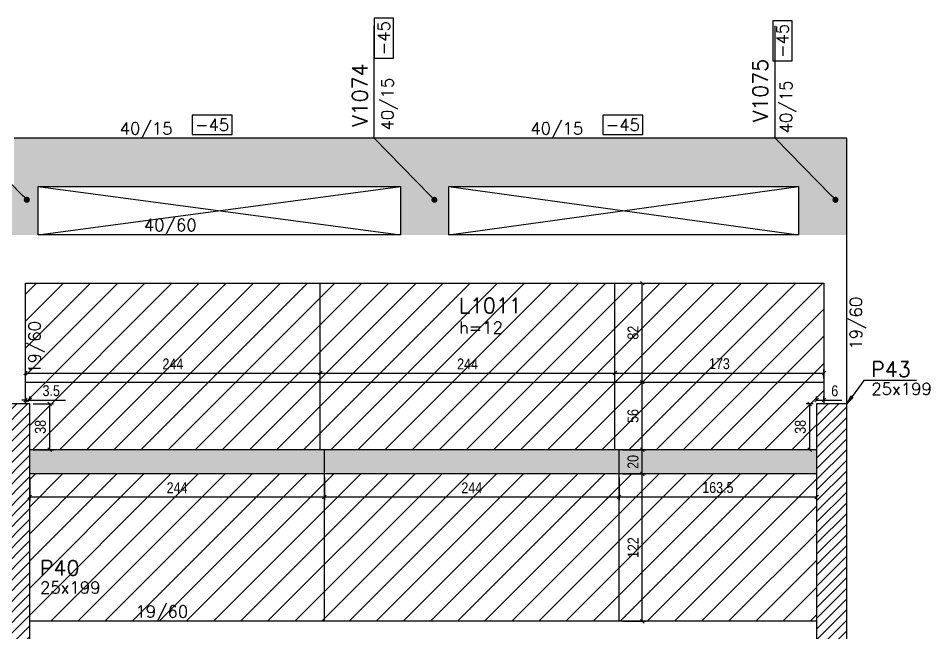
# Model space of a CAD drawing. Extents: x 1860 to 8661, y -614 to 3008.
# Drawn here: x 6489 to 7243, y 1781 to 2290 of the extents above; entities that cross this region are included whole.
import ezdxf
from ezdxf import colors
from ezdxf.entities.mleader import LeaderData, LeaderLine
from ezdxf.enums import TextEntityAlignment as Align
from ezdxf.math import Vec2, Vec3

# ---------------------------------------------------------------- set-up
doc = ezdxf.new("R2010")
doc.units = 0
for name, color, linetype in [('242', 12, 'Continuous'), ('COTA', 241, 'Continuous'), ('F-AUX-RED', 1, 'Continuous'), ('F-COTAS', 106, 'Continuous'), ('F-LAJES-DIM', 2, 'Continuous'), ('F-LAJES-NOME', 4, 'Continuous'), ('F-PILARES-DIM', 172, 'Continuous'), ('F-PILARES-HACH', 174, 'Continuous'), ('F-PILARES-NOME', 170, 'Continuous'), ('F-PILARES-S', 170, 'Continuous'), ('F-VIGAS', 3, 'Continuous'), ('F-VIGAS-DIM', 2, 'Continuous'), ('F-VIGAS-NOME', 4, 'Continuous'), ('F-VÃO', 1, 'Continuous'), ('Painéis', 200, 'Continuous')]:
    doc.layers.add(name, color=color, linetype=linetype)
doc.layers.add('F-DESNIVEL-5', color=7, linetype='Continuous', true_color=0xadd6ff)
doc.layers.add('Hachura', color=251, linetype='Continuous', lineweight=9)
doc.styles.add('COTA TECNICA-50', font='techl___.ttf', dxfattribs={"height": 9})
doc.styles.add('MCP', font='romans.shx')
doc.styles.get("Standard").update_dxf_attribs({"font": 'arial.ttf'})
doc.dimstyles.new('COTA PAINEL-50', dxfattribs={"dimtxt": 9, "dimasz": 3, "dimexe": 3, "dimexo": 3, "dimgap": 3, "dimtad": 1, "dimdec": 1, "dimzin": 12, "dimdsep": 46, "dimtxsty": 'COTA TECNICA-50', "dimblk1": 'OBLIQUE', "dimblk2": 'OBLIQUE', "dimsah": 1, "dimcen": 0.9, "dimclrd": 4, "dimclre": 4, "dimclrt": 240, "dimadec": 1, "dimazin": 3, "dimtfac": 1, "dimtdec": 1, "dimtmove": 0, "dimatfit": 3, "dimfxl": 1, "dimtolj": 1, "dimtzin": 12, "dimarcsym": 0})
pattern_1 = [(45, (3915.0974, 555.858), (-4.419417, 4.419417), [])]

# ---------------------------------------------------------------- blocks, each defined once
blk = doc.blocks.new('*U33')
at = {"layer": 'F-VIGAS-DIM', "color": 1}
blk.add_lwpolyline([(0, 0), (33, 0), (33, 16), (0, 16)], close=True, dxfattribs=at)
at = {"layer": 'F-VIGAS-DIM', "style": 'MCP'}
blk.add_attdef('DIM', text='', height=10, dxfattribs=at).set_placement((16.5, 8), align=Align.MIDDLE_CENTER)
blk = doc.blocks.new('*U35')
at = {"layer": 'F-VIGAS-DIM', "color": 1}
blk.add_lwpolyline([(0, 0), (33, 0), (33, 16), (0, 16)], close=True, dxfattribs=at)
at = {"layer": 'F-VIGAS-DIM', "style": 'MCP'}
blk.add_attdef('DIM', text='', height=10, dxfattribs=at).set_placement((16.5, 8), align=Align.MIDDLE_CENTER)
blk = doc.blocks.new('*U37')
at = {"layer": 'F-VIGAS-DIM', "color": 1}
blk.add_lwpolyline([(0, 0), (33, 0), (33, 16), (0, 16)], close=True, dxfattribs=at)
at = {"layer": 'F-VIGAS-DIM', "style": 'MCP'}
blk.add_attdef('DIM', text='', height=10, dxfattribs=at).set_placement((16.5, 8), align=Align.MIDDLE_CENTER)
blk = doc.blocks.new('*U38')
at = {"layer": 'F-VIGAS-DIM', "color": 1}
blk.add_lwpolyline([(0, 0), (33, 0), (33, 16), (0, 16)], close=True, dxfattribs=at)
at = {"layer": 'F-VIGAS-DIM', "style": 'MCP'}
blk.add_attdef('DIM', text='', height=10, dxfattribs=at).set_placement((16.5, 8), align=Align.MIDDLE_CENTER)
blk = doc.blocks.new('_Dot')
at = {"color": 0, "linetype": 'ByBlock', "lineweight": -2}
blk.add_line((-0.5, 0), (-1, 0), dxfattribs=at)
at = {"color": 0, "linetype": 'ByBlock', "const_width": 0.5}
blk.add_lwpolyline([(-0.25, 0, 1), (0.25, 0, 1)], format="xyb", close=True, dxfattribs=at)
blk = doc.blocks.new('_Oblique')
at = {"color": 0, "linetype": 'ByBlock', "lineweight": -2}
blk.add_line((-0.5, -0.5), (0.5, 0.5), dxfattribs=at)
blk = doc.blocks.new('*D275')
at = {"layer": 'COTA', "color": 4, "lineweight": -2, "transparency": 16777216}
for p, q in [((6498.1, 1909.36), (6498.1, 1890.36)), ((6742.1, 1909.36), (6742.1, 1890.36)), ((6498.1, 1893.36), (6742.1, 1893.36))]:
    blk.add_line(p, q, dxfattribs=at)
at = {"layer": 'Defpoints', "color": 0, "transparency": 16777216}
for p in [(6498.1, 1912.36), (6742.1, 1912.36), (6742.1, 1893.36)]:
    blk.add_point(p, dxfattribs=at)
at = {"layer": 'COTA', "color": 4, "lineweight": -2, "transparency": 16777216, "xscale": 3, "yscale": 3, "zscale": 3, "rotation": 180}
blk.add_blockref('_Oblique', (6498.1, 1893.36), dxfattribs=at)
at = {"layer": 'COTA', "color": 4, "lineweight": -2, "transparency": 16777216, "xscale": 3, "yscale": 3, "zscale": 3}
blk.add_blockref('_Oblique', (6742.1, 1893.36), dxfattribs=at)
at = {"layer": 'COTA', "color": 240, "transparency": 16777216, "insert": (6620.1, 1900.93), "char_height": 9, "attachment_point": 5, "style": 'COTA TECNICA-50'}
blk.add_mtext('\\A1;244', dxfattribs=at)
blk = doc.blocks.new('*D276')
at = {"layer": 'COTA', "color": 4, "lineweight": -2, "transparency": 16777216}
for p, q in [((6742.1, 1909.36), (6742.1, 1890.36)), ((6986.1, 1909.36), (6986.1, 1890.36)), ((6742.1, 1893.36), (6986.1, 1893.36))]:
    blk.add_line(p, q, dxfattribs=at)
at = {"layer": 'Defpoints', "color": 0, "transparency": 16777216}
for p in [(6742.1, 1912.36), (6986.1, 1912.36), (6986.1, 1893.36)]:
    blk.add_point(p, dxfattribs=at)
at = {"layer": 'COTA', "color": 4, "lineweight": -2, "transparency": 16777216, "xscale": 3, "yscale": 3, "zscale": 3, "rotation": 180}
blk.add_blockref('_Oblique', (6742.1, 1893.36), dxfattribs=at)
at = {"layer": 'COTA', "color": 4, "lineweight": -2, "transparency": 16777216, "xscale": 3, "yscale": 3, "zscale": 3}
blk.add_blockref('_Oblique', (6986.1, 1893.36), dxfattribs=at)
at = {"layer": 'COTA', "color": 240, "transparency": 16777216, "insert": (6864.1, 1900.93), "char_height": 9, "attachment_point": 5, "style": 'COTA TECNICA-50'}
blk.add_mtext('\\A1;244', dxfattribs=at)
blk = doc.blocks.new('*D277')
at = {"layer": 'COTA', "color": 4, "lineweight": -2, "transparency": 16777216}
for p, q in [((6986.1, 1909.36), (6986.1, 1890.36)), ((7149.6, 1909.36), (7149.6, 1890.36)), ((6986.1, 1893.36), (7149.6, 1893.36))]:
    blk.add_line(p, q, dxfattribs=at)
at = {"layer": 'Defpoints', "color": 0, "transparency": 16777216}
for p in [(6986.1, 1912.36), (7149.6, 1912.36), (7149.6, 1893.36)]:
    blk.add_point(p, dxfattribs=at)
at = {"layer": 'COTA', "color": 4, "lineweight": -2, "transparency": 16777216, "xscale": 3, "yscale": 3, "zscale": 3, "rotation": 180}
blk.add_blockref('_Oblique', (6986.1, 1893.36), dxfattribs=at)
at = {"layer": 'COTA', "color": 4, "lineweight": -2, "transparency": 16777216, "xscale": 3, "yscale": 3, "zscale": 3}
blk.add_blockref('_Oblique', (7149.6, 1893.36), dxfattribs=at)
at = {"layer": 'COTA', "color": 240, "transparency": 16777216, "insert": (7067.85, 1901.06), "char_height": 9, "attachment_point": 5, "style": 'COTA TECNICA-50'}
blk.add_mtext('\\A1;163.5', dxfattribs=at)
blk = doc.blocks.new('*D278')
at = {"layer": 'COTA', "color": 4, "lineweight": -2, "transparency": 16777216}
for p, q in [((6494.6, 1991.36), (6494.6, 1998.9)), ((6494.6, 1995.9), (6738.6, 1995.9)), ((6738.6, 1991.36), (6738.6, 1998.9))]:
    blk.add_line(p, q, dxfattribs=at)
at = {"layer": 'Defpoints', "color": 0, "transparency": 16777216}
for p in [(6738.6, 1995.9), (6494.6, 1988.36), (6738.6, 1988.36)]:
    blk.add_point(p, dxfattribs=at)
at = {"layer": 'COTA', "color": 4, "lineweight": -2, "transparency": 16777216, "xscale": 3, "yscale": 3, "zscale": 3, "rotation": 180}
blk.add_blockref('_Oblique', (6494.6, 1995.9), dxfattribs=at)
at = {"layer": 'COTA', "color": 4, "lineweight": -2, "transparency": 16777216, "xscale": 3, "yscale": 3, "zscale": 3}
blk.add_blockref('_Oblique', (6738.6, 1995.9), dxfattribs=at)
at = {"layer": 'COTA', "color": 240, "transparency": 16777216, "insert": (6616.6, 2003.46), "char_height": 9, "attachment_point": 5, "style": 'COTA TECNICA-50'}
blk.add_mtext('\\A1;244', dxfattribs=at)
blk = doc.blocks.new('*D279')
at = {"layer": 'COTA', "color": 4, "lineweight": -2, "transparency": 16777216}
for p, q in [((6738.6, 1978.77), (6738.6, 1998.9)), ((6738.6, 1995.9), (6982.6, 1995.9)), ((6982.6, 1991.36), (6982.6, 1998.9))]:
    blk.add_line(p, q, dxfattribs=at)
at = {"layer": 'Defpoints', "color": 0, "transparency": 16777216}
for p in [(6982.6, 1995.9), (6982.6, 1988.36), (6738.6, 1975.77)]:
    blk.add_point(p, dxfattribs=at)
at = {"layer": 'COTA', "color": 4, "lineweight": -2, "transparency": 16777216, "xscale": 3, "yscale": 3, "zscale": 3, "rotation": 180}
blk.add_blockref('_Oblique', (6738.6, 1995.9), dxfattribs=at)
at = {"layer": 'COTA', "color": 4, "lineweight": -2, "transparency": 16777216, "xscale": 3, "yscale": 3, "zscale": 3}
blk.add_blockref('_Oblique', (6982.6, 1995.9), dxfattribs=at)
at = {"layer": 'COTA', "color": 240, "transparency": 16777216, "insert": (6860.6, 2003.46), "char_height": 9, "attachment_point": 5, "style": 'COTA TECNICA-50'}
blk.add_mtext('\\A1;244', dxfattribs=at)
blk = doc.blocks.new('*D280')
at = {"layer": 'COTA', "color": 4, "lineweight": -2, "transparency": 16777216}
for p, q in [((6982.6, 1991.36), (6982.6, 1998.9)), ((6982.6, 1995.9), (7155.6, 1995.9)), ((7155.6, 1991.36), (7155.6, 1998.9))]:
    blk.add_line(p, q, dxfattribs=at)
at = {"layer": 'Defpoints', "color": 0, "transparency": 16777216}
for p in [(7155.6, 1995.9), (6982.6, 1988.36), (7155.6, 1988.36)]:
    blk.add_point(p, dxfattribs=at)
at = {"layer": 'COTA', "color": 4, "lineweight": -2, "transparency": 16777216, "xscale": 3, "yscale": 3, "zscale": 3, "rotation": 180}
blk.add_blockref('_Oblique', (6982.6, 1995.9), dxfattribs=at)
at = {"layer": 'COTA', "color": 4, "lineweight": -2, "transparency": 16777216, "xscale": 3, "yscale": 3, "zscale": 3}
blk.add_blockref('_Oblique', (7155.6, 1995.9), dxfattribs=at)
at = {"layer": 'COTA', "color": 240, "transparency": 16777216, "insert": (7069.1, 2003.6), "char_height": 9, "attachment_point": 5, "style": 'COTA TECNICA-50'}
blk.add_mtext('\\A1;173', dxfattribs=at)
blk = doc.blocks.new('*D270')
at = {"layer": 'COTA', "color": 4, "lineweight": -2, "transparency": 16777216}
for p, q in [((7146.6, 1970.36), (7140.88, 1970.36)), ((7143.88, 1932.36), (7143.88, 1970.36)), ((7146.6, 1932.36), (7140.88, 1932.36))]:
    blk.add_line(p, q, dxfattribs=at)
at = {"layer": 'Defpoints', "color": 0, "transparency": 16777216}
for p in [(7143.88, 1970.36), (7149.6, 1970.36), (7149.6, 1932.36)]:
    blk.add_point(p, dxfattribs=at)
at = {"layer": 'COTA', "color": 4, "lineweight": -2, "transparency": 16777216, "xscale": 3, "yscale": 3, "zscale": 3}
for p, rotation in [((7143.88, 1970.36), 90), ((7143.88, 1932.36), 270)]:
    blk.add_blockref('_Oblique', p, dxfattribs=dict(at, rotation=rotation))
at = {"layer": 'COTA', "color": 240, "transparency": 16777216, "insert": (7136.16, 1951.36), "char_height": 9, "attachment_point": 5, "rotation": 90, "style": 'COTA TECNICA-50'}
blk.add_mtext('\\A1;38', dxfattribs=at)
blk = doc.blocks.new('*D271')
at = {"layer": 'COTA', "color": 4, "lineweight": -2, "transparency": 16777216}
for p, q in [((7149.6, 1973.36), (7149.6, 1976.54)), ((7149.6, 1973.54), (7155.6, 1973.54)), ((7155.6, 1973.36), (7155.6, 1976.54)), ((7155.6, 1973.54), (7170.6, 1973.54))]:
    blk.add_line(p, q, dxfattribs=at)
at = {"layer": 'Defpoints', "color": 0, "transparency": 16777216}
for p in [(7149.6, 1970.36), (7155.6, 1973.54), (7155.6, 1970.36)]:
    blk.add_point(p, dxfattribs=at)
at = {"layer": 'COTA', "color": 4, "lineweight": -2, "transparency": 16777216, "xscale": 3, "yscale": 3, "zscale": 3, "rotation": 180}
blk.add_blockref('_Oblique', (7149.6, 1973.54), dxfattribs=at)
at = {"layer": 'COTA', "color": 4, "lineweight": -2, "transparency": 16777216, "xscale": 3, "yscale": 3, "zscale": 3}
blk.add_blockref('_Oblique', (7155.6, 1973.54), dxfattribs=at)
at = {"layer": 'COTA', "color": 240, "transparency": 16777216, "insert": (7164.6, 1981.13), "char_height": 9, "attachment_point": 5, "style": 'COTA TECNICA-50'}
blk.add_mtext('\\A1;6', dxfattribs=at)
blk = doc.blocks.new('*D272')
at = {"layer": 'COTA', "color": 4, "lineweight": -2, "transparency": 16777216}
for p, q in [((6501.1, 1970.36), (6517.69, 1970.36)), ((6514.69, 1932.36), (6514.69, 1970.36)), ((6501.1, 1932.36), (6517.69, 1932.36))]:
    blk.add_line(p, q, dxfattribs=at)
at = {"layer": 'Defpoints', "color": 0, "transparency": 16777216}
for p in [(6498.1, 1970.36), (6514.69, 1970.36), (6498.1, 1932.36)]:
    blk.add_point(p, dxfattribs=at)
at = {"layer": 'COTA', "color": 4, "lineweight": -2, "transparency": 16777216, "xscale": 3, "yscale": 3, "zscale": 3}
for p, rotation in [((6514.69, 1970.36), 90), ((6514.69, 1932.36), 270)]:
    blk.add_blockref('_Oblique', p, dxfattribs=dict(at, rotation=rotation))
at = {"layer": 'COTA', "color": 240, "transparency": 16777216, "insert": (6506.97, 1951.36), "char_height": 9, "attachment_point": 5, "rotation": 90, "style": 'COTA TECNICA-50'}
blk.add_mtext('\\A1;38', dxfattribs=at)
blk = doc.blocks.new('*D273')
at = {"layer": 'COTA', "color": 4, "lineweight": -2, "transparency": 16777216}
for p, q in [((6494.6, 1973.59), (6491.6, 1973.59)), ((6494.6, 1973.36), (6494.6, 1976.59)), ((6494.6, 1973.59), (6498.1, 1973.59)), ((6498.1, 1973.36), (6498.1, 1976.59)), ((6498.1, 1973.59), (6527.74, 1973.59))]:
    blk.add_line(p, q, dxfattribs=at)
at = {"layer": 'Defpoints', "color": 0, "transparency": 16777216}
for p in [(6494.6, 1970.36), (6498.1, 1973.59), (6498.1, 1970.36)]:
    blk.add_point(p, dxfattribs=at)
at = {"layer": 'COTA', "color": 4, "lineweight": -2, "transparency": 16777216, "xscale": 3, "yscale": 3, "zscale": 3}
blk.add_blockref('_Oblique', (6494.6, 1973.59), dxfattribs=at)
at = {"layer": 'COTA', "color": 4, "lineweight": -2, "transparency": 16777216, "xscale": 3, "yscale": 3, "zscale": 3, "rotation": 180}
blk.add_blockref('_Oblique', (6498.1, 1973.59), dxfattribs=at)
at = {"layer": 'COTA', "color": 240, "transparency": 16777216, "insert": (6515.92, 1981.29), "char_height": 9, "attachment_point": 5, "style": 'COTA TECNICA-50'}
blk.add_mtext('\\A1;3.5', dxfattribs=at)
blk = doc.blocks.new('*D274')
at = {"layer": 'COTA', "color": 4, "lineweight": -2, "transparency": 16777216}
for p, q in [((6989.1, 1912.36), (7008.19, 1912.36)), ((7005.19, 1790.36), (7005.19, 1912.36)), ((6989.1, 1790.36), (7008.19, 1790.36))]:
    blk.add_line(p, q, dxfattribs=at)
at = {"layer": 'Defpoints', "color": 0, "transparency": 16777216}
for p in [(6986.1, 1912.36), (7005.19, 1912.36), (6986.1, 1790.36)]:
    blk.add_point(p, dxfattribs=at)
at = {"layer": 'COTA', "color": 4, "lineweight": -2, "transparency": 16777216, "xscale": 3, "yscale": 3, "zscale": 3}
for p, rotation in [((7005.19, 1912.36), 90), ((7005.19, 1790.36), 270)]:
    blk.add_blockref('_Oblique', p, dxfattribs=dict(at, rotation=rotation))
at = {"layer": 'COTA', "color": 240, "transparency": 16777216, "insert": (6997.64, 1851.36), "char_height": 9, "attachment_point": 5, "rotation": 90, "style": 'COTA TECNICA-50'}
blk.add_mtext('\\A1;122', dxfattribs=at)
blk = doc.blocks.new('*D267')
at = {"layer": 'COTA', "color": 4, "lineweight": -2, "transparency": 16777216}
for p, q in [((6989.1, 1932.36), (7008.19, 1932.36)), ((7005.19, 1912.36), (7005.19, 1932.36)), ((6989.1, 1912.36), (7008.19, 1912.36))]:
    blk.add_line(p, q, dxfattribs=at)
at = {"layer": 'Defpoints', "color": 0, "transparency": 16777216}
for p in [(6986.1, 1932.36), (7005.19, 1932.36), (6986.1, 1912.36)]:
    blk.add_point(p, dxfattribs=at)
at = {"layer": 'COTA', "color": 4, "lineweight": -2, "transparency": 16777216, "xscale": 3, "yscale": 3, "zscale": 3}
for p, rotation in [((7005.19, 1932.36), 90), ((7005.19, 1912.36), 270)]:
    blk.add_blockref('_Oblique', p, dxfattribs=dict(at, rotation=rotation))
at = {"layer": 'COTA', "color": 240, "transparency": 16777216, "insert": (6997.6, 1922.36), "char_height": 9, "attachment_point": 5, "rotation": 90, "style": 'COTA TECNICA-50'}
blk.add_mtext('\\A1;20', dxfattribs=at)
blk = doc.blocks.new('*D268')
at = {"layer": 'COTA', "color": 4, "lineweight": -2, "transparency": 16777216}
for p, q in [((7005.19, 1932.36), (7005.19, 1988.36)), ((6989.1, 1932.36), (7008.19, 1932.36))]:
    blk.add_line(p, q, dxfattribs=at)
at = {"layer": 'Defpoints', "color": 0, "transparency": 16777216}
for p in [(7005.19, 1988.36), (7005.19, 1988.36), (6986.1, 1932.36)]:
    blk.add_point(p, dxfattribs=at)
at = {"layer": 'COTA', "color": 4, "lineweight": -2, "transparency": 16777216, "xscale": 3, "yscale": 3, "zscale": 3}
for p, rotation in [((7005.19, 1988.36), 90), ((7005.19, 1932.36), 270)]:
    blk.add_blockref('_Oblique', p, dxfattribs=dict(at, rotation=rotation))
at = {"layer": 'COTA', "color": 240, "transparency": 16777216, "insert": (6997.59, 1960.36), "char_height": 9, "attachment_point": 5, "rotation": 90, "style": 'COTA TECNICA-50'}
blk.add_mtext('\\A1;56', dxfattribs=at)
blk = doc.blocks.new('*D269')
at = {"layer": 'COTA', "color": 4, "lineweight": -2, "transparency": 16777216}
blk.add_line((7005.19, 1988.36), (7005.19, 2070.36), dxfattribs=at)
at = {"layer": 'Defpoints', "color": 0, "transparency": 16777216}
for p in [(7005.19, 2070.36), (7005.19, 2070.36), (7005.19, 1988.36)]:
    blk.add_point(p, dxfattribs=at)
at = {"layer": 'COTA', "color": 4, "lineweight": -2, "transparency": 16777216, "xscale": 3, "yscale": 3, "zscale": 3}
for p, rotation in [((7005.19, 2070.36), 90), ((7005.19, 1988.36), 270)]:
    blk.add_blockref('_Oblique', p, dxfattribs=dict(at, rotation=rotation))
at = {"layer": 'COTA', "color": 240, "transparency": 16777216, "insert": (6997.61, 2029.36), "char_height": 9, "attachment_point": 5, "rotation": 90, "style": 'COTA TECNICA-50'}
blk.add_mtext('\\A1;82', dxfattribs=at)

msp = doc.modelspace()

# ---------------------------------------------------------------- hatches: boundary and pattern name
at = {"layer": 'F-PILARES-HACH', "linetype": 'Continuous'}
h = msp.add_hatch(dxfattribs=at)
h.set_pattern_fill('ANSI31', color=256, scale=50, style=0)
h.set_pattern_definition(pattern_1)
h.paths.add_polyline_path([(6473.1, 1771.36), (6498.1, 1771.36), (6498.1, 1970.36), (6473.1, 1970.36)], flags=16)
h = msp.add_hatch(dxfattribs=at)
h.set_pattern_fill('ANSI31', color=256, scale=50, style=0)
h.set_pattern_definition(pattern_1)
h.paths.add_polyline_path([(7149.6, 1771.36), (7174.6, 1771.36), (7174.6, 1970.36), (7149.6, 1970.36)], flags=16)
at = {"layer": 'Hachura', "linetype": 'ByBlock'}
h = msp.add_hatch(dxfattribs=at)
h.set_pattern_fill('ANSI31', color=256, scale=5)
h.set_pattern_definition([(45, (-236.451, 0), (-11.22532, 11.22532), [])])
h.paths.add_polyline_path([(6742.1, 1790.36), (6742.1, 1912.36), (6498.1, 1912.36), (6498.1, 1790.36)])
h.paths.add_polyline_path([(6986.1, 1790.36), (6986.1, 1912.36), (6742.1, 1912.36), (6742.1, 1790.36)])
h.paths.add_polyline_path([(6986.1, 1912.36), (6986.1, 1790.36), (7149.6, 1790.36), (7149.6, 1912.36)])
h.paths.add_polyline_path([(6982.6, 1988.36), (6982.6, 1932.36), (7149.6, 1932.36), (7149.6, 1970.36), (7155.6, 1970.36), (7155.6, 1988.36)])
h.paths.add_polyline_path([(6982.6, 2070.36), (6982.6, 1988.36), (7155.6, 1988.36), (7155.6, 2070.36), (7154.6, 2070.36)])
h.paths.add_polyline_path([(6982.6, 2070.36), (6825.1, 2070.36), (6738.6, 2070.36), (6738.6, 1988.36), (6982.6, 1988.36)])
h.paths.add_polyline_path([(6738.6, 1988.36), (6738.6, 2070.36), (6494.6, 2070.36), (6494.6, 1988.36)])
h.paths.add_polyline_path([(6738.6, 1932.36), (6738.6, 1988.36), (6494.6, 1988.36), (6494.6, 1970.36), (6498.1, 1970.36), (6498.1, 1932.36)])
h.paths.add_polyline_path([(6982.6, 1932.36), (6982.6, 1988.36), (6738.6, 1988.36), (6738.6, 1932.36)])
h = msp.add_hatch(color=256, dxfattribs=at)
h.dxf.hatch_style = 1
h.paths.add_polyline_path([(6742.1, 1932.36), (6498.1, 1932.36), (6498.1, 1912.36), (6742.1, 1912.36)])
h.paths.add_polyline_path([(6986.1, 1932.36), (6742.1, 1932.36), (6742.1, 1912.36), (6986.1, 1912.36)])
h.paths.add_polyline_path([(7149.6, 1932.36), (6986.1, 1932.36), (6986.1, 1912.36), (7149.6, 1912.36)])

# ---------------------------------------------------------------- linework, layer by layer
at = {"layer": '242', "linetype": 'Continuous'}
msp.add_line((7162.1, 1870.86), (7162.1, 1870.86), dxfattribs=at)
at = {"layer": 'F-COTAS', "linetype": 'Continuous'}
msp.add_lwpolyline([(7232.35, 1989.72), (7188.6, 1989.72), (7174.6, 1970.36), (7178.16, 1976.96), (7174.6, 1970.36), (7179.75, 1975.81)], dxfattribs=at)
at = {"layer": 'F-DESNIVEL-5', "linetype": 'Continuous'}
for points in [[(6485.1, 2150.36), (6825.1, 2150.36), (6825.1, 2190.36)], [(6485.1, 2150.36), (6825.1, 2190.36), (6485.1, 2190.36)], [(6825.1, 2150.36), (7134.6, 2150.36), (7174.6, 2190.36)], [(6825.1, 2150.36), (7174.6, 2190.36), (6825.1, 2190.36)], [(6825.1, 2150.36), (6825.1, 2190.36), (6825.1, 2150.36)], [(7174.6, 2110.36), (7174.6, 2190.36), (7134.6, 2150.36)], [(6505.1, 2110.36), (6505.1, 2150.36), (6465.1, 2150.36)], [(6505.1, 2110.36), (6465.1, 2150.36), (6465.1, 2110.36)], [(6845.1, 2110.36), (6845.1, 2150.36), (6805.1, 2150.36)], [(6845.1, 2110.36), (6805.1, 2150.36), (6805.1, 2110.36)], [(7174.6, 2110.36), (7134.6, 2150.36), (7134.6, 2110.36)], [(6505.1, 2110.36), (6465.1, 2110.36), (6505.1, 2110.36)], [(6845.1, 2110.36), (6805.1, 2110.36), (6845.1, 2110.36)], [(7174.6, 2110.36), (7134.6, 2110.36), (7174.6, 2110.36)]]:
    msp.add_solid(points, dxfattribs=at)
at = {"layer": 'F-PILARES-S', "linetype": 'Continuous'}
for points in [[(6473.1, 1771.36), (6498.1, 1771.36), (6498.1, 1970.36), (6473.1, 1970.36), (6473.1, 1771.36)], [(7149.6, 1771.36), (7174.6, 1771.36), (7174.6, 1970.36), (7149.6, 1970.36), (7149.6, 1771.36)]]:
    msp.add_lwpolyline(points, dxfattribs=at)
at = {"layer": 'F-VIGAS'}
for points in [[(6825.1, 2190.36), (6485.1, 2190.36)], [(7174.6, 2190.36), (6825.1, 2190.36)], [(7174.6, 2110.36), (7174.6, 2190.36)], [(6505.1, 2150.36), (6805.1, 2150.36)], [(6505.1, 2110.36), (6505.1, 2150.36)], [(6805.1, 2150.36), (6805.1, 2110.36)], [(6845.1, 2150.36), (7134.6, 2150.36)], [(6845.1, 2110.36), (6845.1, 2150.36)], [(7134.6, 2150.36), (7134.6, 2110.36)], [(6805.1, 2110.36), (6505.1, 2110.36)], [(7134.6, 2110.36), (6845.1, 2110.36)], [(7174.6, 1970.36), (7174.6, 2110.36)], [(6494.6, 2070.36), (6825.1, 2070.36)], [(6494.6, 1970.36), (6494.6, 2070.36)], [(6825.1, 2070.36), (7154.6, 2070.36)], [(7154.6, 2070.36), (7155.6, 2070.36)], [(7155.6, 2070.36), (7155.6, 1970.36)], [(7149.6, 1790.36), (6498.1, 1790.36)]]:
    msp.add_lwpolyline(points, dxfattribs=at)
at = {"layer": 'F-VÃO'}
for p, q in [((6505.1, 2110.36), (6805.1, 2150.36)), ((6505.1, 2150.36), (6805.1, 2110.36)), ((6845.1, 2110.36), (7134.6, 2150.36)), ((6845.1, 2150.36), (7134.6, 2110.36))]:
    msp.add_line(p, q, dxfattribs=at)
at = {"layer": 'Painéis'}
for p, q in [((6742.1, 1790.36), (6742.1, 1932.36)), ((6986.1, 1790.36), (6986.1, 1932.36))]:
    msp.add_line(p, q, dxfattribs=at)
for points in [[(6738.6, 1932.36), (6738.6, 2070.36)], [(6982.6, 1932.36), (6982.6, 2070.36)], [(6494.6, 1988.36), (7155.6, 1988.36)], [(7149.6, 1932.36), (6498.1, 1932.36)], [(7149.6, 1912.36), (6498.1, 1912.36)]]:
    msp.add_lwpolyline(points, dxfattribs=at)

# ---------------------------------------------------------------- block references
at = {"layer": 'F-VIGAS-DIM', "linetype": 'Continuous', "rotation": 90}
for name, p in [('*U35', (6799.22, 2256.73)), ('*U33', (7129.26, 2254.44))]:
    msp.add_blockref(name, p, dxfattribs=at).add_auto_attribs({'DIM': '-45'})
at = {"layer": 'F-VIGAS-DIM', "linetype": 'Continuous'}
for name, p in [('*U38', (6632.6, 2193.48)), ('*U37', (6972.6, 2193.48))]:
    msp.add_blockref(name, p, dxfattribs=at).add_auto_attribs({'DIM': '-45'})

# ---------------------------------------------------------------- texts
at = {"layer": 'F-LAJES-DIM', "linetype": 'Continuous', "style": 'MCP'}
msp.add_text('h=12', height=10, dxfattribs=at).set_placement((6853.52, 2028.58))
at = {"layer": 'F-LAJES-NOME', "linetype": 'Continuous', "style": 'MCP'}
msp.add_text('L1011', height=12.5, dxfattribs=at).set_placement((6853.52, 2045.58))
at = {"layer": 'F-PILARES-DIM', "linetype": 'Continuous', "style": 'MCP'}
for p in [(7194.85, 1977.85), (6506.6, 1813.25)]:
    msp.add_text('25x199', height=10, dxfattribs=at).set_placement(p)
at = {"layer": 'F-PILARES-NOME', "linetype": 'Continuous', "style": 'MCP'}
for s, p in [('P43', (7194.85, 1992.85)), ('P40', (6506.6, 1828.25))]:
    msp.add_text(s, height=12.5, dxfattribs=at).set_placement(p)
at = {"layer": 'F-VIGAS-DIM', "linetype": 'Continuous', "style": 'MCP'}
for s, p in [('40/15', (6799.22, 2196.73)), ('40/15', (7129.26, 2194.44)), ('19/60', (7187.1, 2015.36)), ('19/60', (6507.1, 1995.36))]:
    msp.add_text(s, height=10, rotation=90, dxfattribs=at).set_placement(p)
for s, p in [('40/15', (6572.6, 2193.48)), ('40/15', (6912.6, 2193.48)), ('40/60', (6592.6, 2113.48)), ('19/60', (6585.6, 1793.48))]:
    msp.add_text(s, height=10, dxfattribs=at).set_placement(p)
at = {"layer": 'F-VIGAS-NOME', "linetype": 'Continuous', "style": 'MCP'}
for s, p in [('V1074', (6777.68, 2199.75)), ('V1075', (7109.18, 2203.56))]:
    msp.add_text(s, height=12.5, rotation=90, dxfattribs=at).set_placement(p)

# ---------------------------------------------------------------- dimensions: what is measured, and where the dimension line sits
at = {"layer": 'COTA'}
for base, p1, p2, picture, middle in [((7005.19, 2070.36), (7005.19, 1988.36), (7005.19, 2070.36), '*D269', (6997.61, 2029.36)), ((7005.19, 1988.36), (6986.1, 1932.36), (7005.19, 1988.36), '*D268', (6997.59, 1960.36)), ((7005.19, 1932.36), (6986.1, 1912.36), (6986.1, 1932.36), '*D267', (6997.6, 1922.36))]:
    dim = msp.add_linear_dim(base=base, p1=p1, p2=p2, angle=90, dimstyle='COTA PAINEL-50', override={"dimtmove": 1}, dxfattribs=at)
    dim.commit()
    dim.dimension.update_dxf_attribs({"geometry": picture, "text_midpoint": middle})
for base, p1, p2, picture, middle in [((6738.6, 1995.9), (6494.6, 1988.36), (6738.6, 1988.36), '*D278', (6616.6, 2003.46)), ((6498.1, 1973.59), (6494.6, 1970.36), (6498.1, 1970.36), '*D273', (6515.92, 1981.29)), ((7155.6, 1973.54), (7149.6, 1970.36), (7155.6, 1970.36), '*D271', (7164.6, 1981.13)), ((6742.1, 1893.36), (6498.1, 1912.36), (6742.1, 1912.36), '*D275', (6620.1, 1900.93))]:
    dim = msp.add_linear_dim(base=base, p1=p1, p2=p2, dimstyle='COTA PAINEL-50', dxfattribs=at)
    dim.commit()
    dim.dimension.update_dxf_attribs({"geometry": picture, "text_midpoint": middle})
for base, p1, p2, picture, middle in [((6982.6, 1995.9), (6738.6, 1975.77), (6982.6, 1988.36), '*D279', (6860.6, 2003.46)), ((7155.6, 1995.9), (6982.6, 1988.36), (7155.6, 1988.36), '*D280', (7069.1, 2003.6)), ((6986.1, 1893.36), (6742.1, 1912.36), (6986.1, 1912.36), '*D276', (6864.1, 1900.93)), ((7149.6, 1893.36), (6986.1, 1912.36), (7149.6, 1912.36), '*D277', (7067.85, 1901.06))]:
    dim = msp.add_linear_dim(base=base, p1=p1, p2=p2, dimstyle='COTA PAINEL-50', override={"dimtmove": 1}, dxfattribs=at)
    dim.commit()
    dim.dimension.update_dxf_attribs({"geometry": picture, "text_midpoint": middle})
for base, p1, p2, picture, middle in [((6514.69, 1970.36), (6498.1, 1932.36), (6498.1, 1970.36), '*D272', (6506.97, 1951.36)), ((7143.88, 1970.36), (7149.6, 1932.36), (7149.6, 1970.36), '*D270', (7136.16, 1951.36)), ((7005.19, 1912.36), (6986.1, 1790.36), (6986.1, 1912.36), '*D274', (6997.64, 1851.36))]:
    dim = msp.add_linear_dim(base=base, p1=p1, p2=p2, angle=90, dimstyle='COTA PAINEL-50', dxfattribs=at)
    dim.commit()
    dim.dimension.update_dxf_attribs({"geometry": picture, "text_midpoint": middle})

# ---------------------------------------------------------------- leaders
at = {"layer": 'F-AUX-RED', "linetype": 'Continuous'}
ml = msp.add_multileader_mtext('Standard', dxfattribs=at)
ml.set_content('', color=256)
ml.set_leader_properties()
ml.set_arrow_properties(name='DOT')
ml.build(insert=Vec2(0, 0))
ml.multileader.update_dxf_attribs({"text_right_attachment_type": 6, "text_top_attachment_type": 0, "text_bottom_attachment_type": 0, "dogleg_length": 0.36, "arrow_head_size": 5})
ctx = ml.context
ctx.base_point, ctx.char_height, ctx.arrow_head_size, ctx.landing_gap_size, ctx.plane_origin, ctx.plane_x_axis, ctx.plane_y_axis = Vec3(6445.71, 2283.36), 0.18, 5, 0.09, Vec3(6495.71, 2139.36), Vec3(0, 1), Vec3(-1, 0)
ctx.right_attachment = 6
notes = []
notes.append((ctx, [(0, (1, 1, 0), (6445.71, 2190.36), (0, 1), 93, [(0, [(6495.71, 2139.36)], 256, [])])]))
ctx.mtext.insert, ctx.mtext.text_direction, ctx.mtext.rotation, ctx.mtext.flow_direction = Vec3(6445.62, 2283.45), Vec3(0, 1), 1.570796, 5
ml = msp.add_multileader_mtext('Standard', dxfattribs=at)
ml.set_content('', color=256)
ml.set_leader_properties()
ml.set_arrow_properties(name='DOT')
ml.build(insert=Vec2(0, 0))
ml.multileader.update_dxf_attribs({"text_right_attachment_type": 6, "text_top_attachment_type": 0, "text_bottom_attachment_type": 0, "dogleg_length": 0.36, "arrow_head_size": 5})
ctx = ml.context
ctx.base_point, ctx.char_height, ctx.arrow_head_size, ctx.landing_gap_size, ctx.plane_origin, ctx.plane_x_axis, ctx.plane_y_axis = Vec3(6783.15, 2283.36), 0.18, 5, 0.09, Vec3(6833.15, 2139.36), Vec3(0, 1), Vec3(-1, 0)
ctx.right_attachment = 6
notes.append((ctx, [(0, (1, 1, 0), (6783.15, 2190.36), (0, 1), 93, [(0, [(6833.15, 2139.36)], 256, [])])]))
ctx.mtext.insert, ctx.mtext.text_direction, ctx.mtext.rotation, ctx.mtext.flow_direction = Vec3(6783.06, 2283.45), Vec3(0, 1), 1.570796, 5
ml = msp.add_multileader_mtext('Standard', dxfattribs=at)
ml.set_content('', color=256)
ml.set_leader_properties()
ml.set_arrow_properties(name='DOT')
ml.build(insert=Vec2(0, 0))
ml.multileader.update_dxf_attribs({"text_right_attachment_type": 6, "text_top_attachment_type": 0, "text_bottom_attachment_type": 0, "dogleg_length": 0.36, "arrow_head_size": 5})
ctx = ml.context
ctx.base_point, ctx.char_height, ctx.arrow_head_size, ctx.landing_gap_size, ctx.plane_origin, ctx.plane_x_axis, ctx.plane_y_axis = Vec3(7115.2, 2283.36), 0.18, 5, 0.09, Vec3(7165.2, 2139.36), Vec3(0, 1), Vec3(-1, 0)
ctx.right_attachment = 6
notes.append((ctx, [(0, (1, 1, 0), (7115.2, 2190.36), (0, 1), 93, [(0, [(7165.2, 2139.36)], 256, [])])]))
ctx.mtext.insert, ctx.mtext.text_direction, ctx.mtext.rotation, ctx.mtext.flow_direction = Vec3(7115.11, 2283.45), Vec3(0, 1), 1.570796, 5
for ctx, leaders in notes:
    for number, flags, end, landing, length, lines in leaders:
        leader = LeaderData()
        leader.index, (leader.has_last_leader_line, leader.has_dogleg_vector, leader.attachment_direction) = number, flags
        leader.last_leader_point, leader.dogleg_vector, leader.dogleg_length = Vec3(end), Vec3(landing), length
        for number, points, colour, breaks in lines:
            line = LeaderLine()
            line.index, line.vertices, line.color, line.breaks = number, Vec3.list(points), colors.encode_raw_color(colour), breaks
            leader.lines.append(line)
        ctx.leaders.append(leader)

doc.saveas('drawing.dxf')
